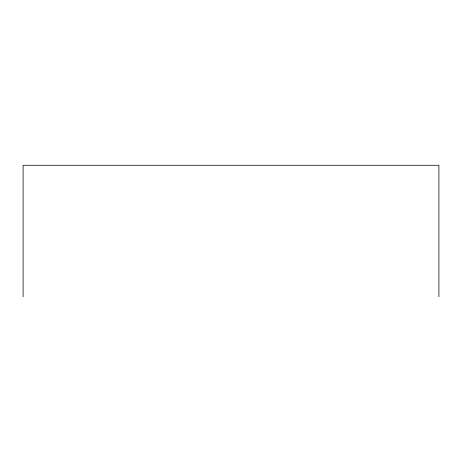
<?xml version="1.0" encoding="UTF-8"?>
<svg xmlns="http://www.w3.org/2000/svg" width="462" height="462" viewBox="0 0 462 462"><rect width="100%" height="100%" fill="white"/><g stroke="black" fill="none" stroke-linecap="round" stroke-linejoin="round"><path stroke-width="0.69" d="M438.9 296.719L438.9 165.28L23.1 165.28L23.1 296.719"/></g></svg>
